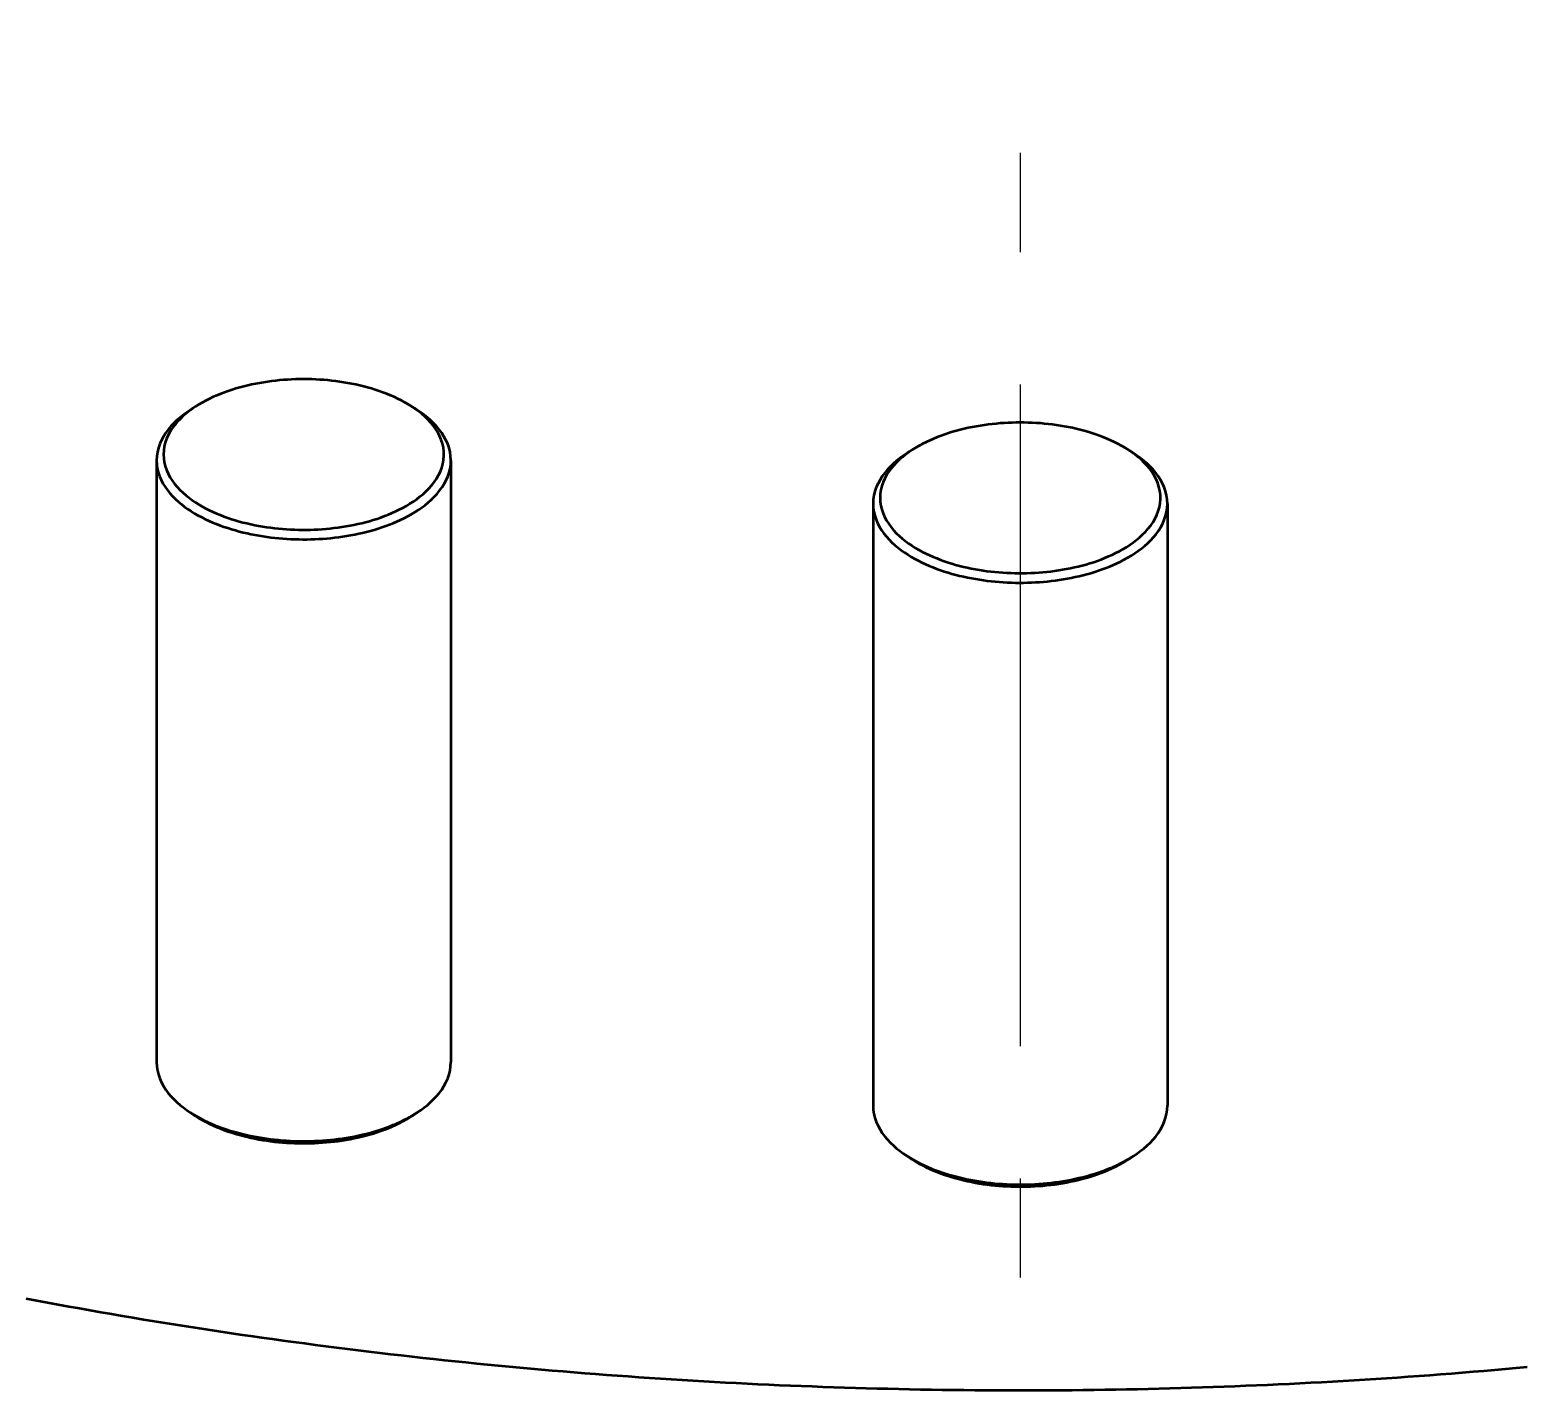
# Model space of a CAD drawing. Header units: millimetres. Extents: x 0 to 841, y 0 to 594.
# Drawn here: x 305.56 to 350.7, y 330.55 to 371.79 of the extents above; entities that cross this region are included whole.
import ezdxf

# ---------------------------------------------------------------- set-up
doc = ezdxf.new("R2010")
doc.units = ezdxf.units.MM
doc.linetypes.add('EJE', pattern=[31, 20, -4, 3, -4])
doc.layers.add('EJE', color=7, linetype='EJE', lineweight=25)
doc.layers.add('VIS', color=7, linetype='CONTINUOUS', lineweight=50)

msp = doc.modelspace()

# ---------------------------------------------------------------- linework, layer by layer
at = {"layer": 'EJE'}
msp.add_line((335.5, 454.073), (335.5, 184.27), dxfattribs=at)
at = {"layer": 'VIS'}
for points in [[(317.107, 360.405), (317.003, 360.47), (316.898, 360.531), (316.791, 360.589), (316.682, 360.644), (316.571, 360.696), (316.459, 360.745), (316.346, 360.791), (316.232, 360.834), (316.117, 360.875), (316.001, 360.914), (315.885, 360.949), (315.767, 360.983), (315.649, 361.014), (315.531, 361.043), (315.412, 361.07), (315.292, 361.094), (315.172, 361.117), (315.052, 361.137), (314.931, 361.156), (314.81, 361.172), (314.689, 361.186), (314.568, 361.199), (314.446, 361.209), (314.324, 361.218), (314.203, 361.224), (314.081, 361.229), (313.959, 361.232), (313.837, 361.233), (313.715, 361.232), (313.593, 361.229), (313.471, 361.224), (313.349, 361.218), (313.227, 361.209), (313.105, 361.199), (312.984, 361.186), (312.863, 361.172), (312.742, 361.156), (312.621, 361.137), (312.501, 361.117), (312.381, 361.094), (312.261, 361.07), (312.142, 361.043), (312.024, 361.014), (311.906, 360.983), (311.788, 360.949), (311.672, 360.914), (311.556, 360.875), (311.441, 360.834), (311.327, 360.791), (311.214, 360.745), (311.102, 360.696), (310.992, 360.644), (310.883, 360.589), (310.775, 360.531), (310.67, 360.47), (310.566, 360.405)], [(310.405, 360.3), (310.3, 360.229), (310.197, 360.154), (310.098, 360.074), (310.002, 359.991), (309.91, 359.903), (309.823, 359.81), (309.741, 359.713), (309.665, 359.611), (309.597, 359.504), (309.536, 359.392), (309.485, 359.276), (309.443, 359.156), (309.413, 359.032), (309.394, 358.907), (309.388, 358.78)], [(310.566, 360.405), (310.466, 360.337), (310.369, 360.266), (310.274, 360.191), (310.183, 360.111), (310.096, 360.028), (310.013, 359.94), (309.935, 359.847), (309.863, 359.75), (309.798, 359.649), (309.74, 359.542), (309.691, 359.432), (309.651, 359.318), (309.621, 359.201), (309.603, 359.081), (309.597, 358.961), (309.603, 358.84), (309.62, 358.721), (309.648, 358.603), (309.687, 358.489), (309.736, 358.378), (309.793, 358.272), (309.858, 358.17), (309.93, 358.072), (310.007, 357.98), (310.09, 357.891), (310.177, 357.808), (310.268, 357.728), (310.362, 357.652), (310.459, 357.581), (310.559, 357.513), (310.661, 357.448), (310.766, 357.387), (310.872, 357.329), (310.98, 357.275), (311.089, 357.223), (311.199, 357.174), (311.311, 357.128), (311.424, 357.085), (311.538, 357.044), (311.652, 357.006), (311.768, 356.97), (311.884, 356.936), (312, 356.905), (312.118, 356.876), (312.236, 356.849), (312.354, 356.824), (312.473, 356.801), (312.592, 356.781), (312.711, 356.762), (312.831, 356.745), (312.951, 356.73), (313.071, 356.718), (313.191, 356.707), (313.312, 356.698), (313.432, 356.691), (313.553, 356.685), (313.674, 356.682), (313.795, 356.68), (313.916, 356.681), (314.037, 356.683), (314.157, 356.687), (314.278, 356.693), (314.399, 356.7), (314.519, 356.71), (314.639, 356.721), (314.76, 356.735), (314.879, 356.75), (314.999, 356.767), (315.118, 356.787), (315.237, 356.808), (315.356, 356.831), (315.474, 356.857), (315.592, 356.884), (315.709, 356.914), (315.825, 356.946), (315.941, 356.981), (316.056, 357.017), (316.171, 357.056), (316.284, 357.098), (316.397, 357.142), (316.508, 357.189), (316.618, 357.239), (316.727, 357.291), (316.834, 357.347)], [(310.566, 360.405), (310.405, 360.3)], [(310.488, 360.353), (310.474, 360.344), (310.46, 360.335), (310.446, 360.327), (310.432, 360.318), (310.419, 360.309), (310.405, 360.3)], [(316.834, 357.347), (316.942, 357.407), (317.048, 357.471), (317.152, 357.538), (317.253, 357.609), (317.351, 357.683), (317.446, 357.762), (317.537, 357.846), (317.624, 357.933), (317.706, 358.026), (317.782, 358.123), (317.851, 358.225), (317.913, 358.332), (317.967, 358.443), (318.011, 358.558), (318.044, 358.677), (318.066, 358.799), (318.076, 358.922), (318.073, 359.045), (318.058, 359.168), (318.031, 359.288), (317.993, 359.405), (317.945, 359.519), (317.887, 359.628), (317.822, 359.733), (317.749, 359.833), (317.671, 359.928), (317.587, 360.018), (317.498, 360.104), (317.405, 360.186), (317.309, 360.263), (317.209, 360.336), (317.107, 360.405)], [(317.107, 360.405), (317.268, 360.3)], [(317.268, 360.3), (317.255, 360.309), (317.241, 360.318), (317.227, 360.327), (317.213, 360.335), (317.199, 360.344), (317.185, 360.353)], [(318.286, 358.78), (318.279, 358.907), (318.261, 359.032), (318.23, 359.156), (318.189, 359.276), (318.137, 359.392), (318.076, 359.504), (318.008, 359.611), (317.932, 359.713), (317.85, 359.81), (317.763, 359.903), (317.671, 359.991), (317.576, 360.074), (317.476, 360.154), (317.374, 360.229), (317.268, 360.3)], [(338.77, 359.095), (338.667, 359.159), (338.561, 359.221), (338.454, 359.279), (338.345, 359.334), (338.235, 359.385), (338.123, 359.434), (338.01, 359.481), (337.896, 359.524), (337.781, 359.565), (337.665, 359.603), (337.548, 359.639), (337.431, 359.672), (337.313, 359.704), (337.194, 359.733), (337.075, 359.759), (336.956, 359.784), (336.836, 359.806), (336.715, 359.827), (336.595, 359.845), (336.474, 359.861), (336.353, 359.876), (336.231, 359.888), (336.11, 359.899), (335.988, 359.907), (335.866, 359.914), (335.744, 359.918), (335.622, 359.921), (335.5, 359.922), (335.378, 359.921), (335.256, 359.918), (335.134, 359.914), (335.012, 359.907), (334.89, 359.899), (334.769, 359.888), (334.647, 359.876), (334.526, 359.861), (334.405, 359.845), (334.285, 359.827), (334.164, 359.806), (334.044, 359.784), (333.925, 359.759), (333.806, 359.733), (333.687, 359.704), (333.569, 359.672), (333.452, 359.639), (333.335, 359.603), (333.219, 359.565), (333.104, 359.524), (332.99, 359.481), (332.877, 359.434), (332.765, 359.385), (332.655, 359.334), (332.546, 359.279), (332.439, 359.221), (332.333, 359.159), (332.23, 359.095)], [(332.068, 358.989), (331.963, 358.918), (331.86, 358.843), (331.761, 358.764), (331.665, 358.68), (331.573, 358.592), (331.486, 358.5), (331.405, 358.402), (331.329, 358.3), (331.26, 358.193), (331.2, 358.082), (331.148, 357.965), (331.106, 357.845), (331.076, 357.722), (331.057, 357.596), (331.051, 357.469)], [(332.23, 359.095), (332.13, 359.027), (332.032, 358.955), (331.938, 358.88), (331.846, 358.801), (331.759, 358.717), (331.676, 358.629), (331.598, 358.537), (331.526, 358.44), (331.461, 358.338), (331.403, 358.232), (331.354, 358.122), (331.314, 358.008), (331.285, 357.89), (331.267, 357.771), (331.26, 357.65), (331.266, 357.53), (331.283, 357.41), (331.312, 357.293), (331.351, 357.178), (331.399, 357.068), (331.457, 356.961), (331.522, 356.859), (331.593, 356.762), (331.671, 356.669), (331.753, 356.581), (331.84, 356.497), (331.931, 356.417), (332.025, 356.342), (332.123, 356.27), (332.222, 356.202), (332.325, 356.138), (332.429, 356.077), (332.535, 356.019), (332.643, 355.964), (332.752, 355.913), (332.863, 355.864), (332.974, 355.818), (333.087, 355.774), (333.201, 355.733), (333.316, 355.695), (333.431, 355.659), (333.547, 355.626), (333.664, 355.594), (333.781, 355.565), (333.899, 355.538), (334.017, 355.513), (334.136, 355.491), (334.255, 355.47), (334.374, 355.451), (334.494, 355.435), (334.614, 355.42), (334.734, 355.407), (334.855, 355.396), (334.975, 355.387), (335.096, 355.38), (335.217, 355.375), (335.337, 355.371), (335.458, 355.37), (335.579, 355.37), (335.7, 355.372), (335.821, 355.376), (335.941, 355.382), (336.062, 355.39), (336.183, 355.399), (336.303, 355.411), (336.423, 355.424), (336.543, 355.44), (336.662, 355.457), (336.782, 355.476), (336.901, 355.498), (337.019, 355.521), (337.137, 355.546), (337.255, 355.574), (337.372, 355.604), (337.489, 355.636), (337.605, 355.67), (337.72, 355.707), (337.834, 355.746), (337.948, 355.787), (338.06, 355.832), (338.172, 355.879), (338.282, 355.928), (338.391, 355.981), (338.498, 356.036)], [(332.23, 359.095), (332.068, 358.989)], [(332.151, 359.042), (332.137, 359.033), (332.123, 359.025), (332.11, 359.016), (332.096, 359.007), (332.082, 358.998), (332.068, 358.989)], [(338.498, 356.036), (338.606, 356.097), (338.712, 356.16), (338.815, 356.227), (338.916, 356.298), (339.014, 356.373), (339.109, 356.452), (339.201, 356.535), (339.287, 356.623), (339.369, 356.715), (339.445, 356.813), (339.515, 356.915), (339.577, 357.021), (339.63, 357.132), (339.674, 357.248), (339.708, 357.367), (339.729, 357.488), (339.739, 357.611), (339.736, 357.735), (339.721, 357.857), (339.694, 357.978), (339.656, 358.095), (339.608, 358.209), (339.551, 358.318), (339.485, 358.423), (339.413, 358.522), (339.334, 358.618), (339.25, 358.708), (339.161, 358.794), (339.068, 358.875), (338.972, 358.952), (338.873, 359.025), (338.77, 359.095)], [(338.77, 359.095), (338.932, 358.989)], [(338.932, 358.989), (338.918, 358.998), (338.904, 359.007), (338.89, 359.016), (338.877, 359.025), (338.863, 359.033), (338.849, 359.042)], [(339.949, 357.469), (339.943, 357.596), (339.924, 357.722), (339.894, 357.845), (339.852, 357.965), (339.8, 358.082), (339.74, 358.193), (339.671, 358.3), (339.595, 358.402), (339.514, 358.5), (339.427, 358.592), (339.335, 358.68), (339.239, 358.764), (339.14, 358.843), (339.037, 358.918), (338.932, 358.989)], [(309.388, 358.78), (309.393, 358.659), (309.41, 358.538), (309.438, 358.42), (309.476, 358.305), (309.524, 358.193), (309.58, 358.085), (309.643, 357.982), (309.713, 357.883), (309.789, 357.788), (309.871, 357.697), (309.956, 357.611), (310.046, 357.529), (310.139, 357.451), (310.235, 357.377), (310.334, 357.307), (310.436, 357.24), (310.539, 357.176), (310.645, 357.116), (310.752, 357.059), (310.86, 357.004), (310.97, 356.953), (311.082, 356.904), (311.194, 356.858), (311.308, 356.815), (311.422, 356.774), (311.537, 356.735), (311.653, 356.699), (311.77, 356.665), (311.887, 356.633), (312.005, 356.603), (312.123, 356.575), (312.242, 356.55), (312.361, 356.526), (312.48, 356.505), (312.6, 356.485), (312.721, 356.468), (312.841, 356.452), (312.962, 356.438), (313.083, 356.426), (313.204, 356.416), (313.325, 356.407), (313.446, 356.4), (313.567, 356.396), (313.689, 356.393), (313.81, 356.391), (313.932, 356.392), (314.053, 356.394), (314.175, 356.398), (314.296, 356.404), (314.417, 356.412), (314.538, 356.421), (314.659, 356.432), (314.78, 356.446), (314.901, 356.461), (315.021, 356.477), (315.141, 356.496), (315.261, 356.517), (315.38, 356.54), (315.499, 356.564), (315.618, 356.591), (315.736, 356.62), (315.853, 356.651), (315.97, 356.684), (316.086, 356.719), (316.202, 356.757), (316.316, 356.797), (316.43, 356.839), (316.543, 356.884), (316.655, 356.932), (316.765, 356.982), (316.875, 357.035), (316.983, 357.091)], [(309.388, 358.78), (309.388, 340.587)], [(316.983, 357.091), (317.091, 357.151), (317.198, 357.215), (317.303, 357.282), (317.405, 357.353), (317.504, 357.428), (317.601, 357.506), (317.694, 357.589), (317.782, 357.676), (317.867, 357.768), (317.946, 357.864), (318.019, 357.965), (318.085, 358.07), (318.143, 358.18), (318.193, 358.294), (318.232, 358.412), (318.262, 358.533), (318.28, 358.656), (318.286, 358.78)], [(318.286, 358.78), (318.286, 340.587)], [(331.051, 357.469), (331.057, 357.348), (331.074, 357.228), (331.102, 357.11), (331.14, 356.994), (331.187, 356.883), (331.243, 356.775), (331.307, 356.671), (331.377, 356.572), (331.453, 356.477), (331.534, 356.387), (331.62, 356.301), (331.709, 356.219), (331.803, 356.141), (331.899, 356.067), (331.998, 355.996), (332.099, 355.929), (332.203, 355.866), (332.308, 355.805), (332.415, 355.748), (332.524, 355.694), (332.634, 355.642), (332.745, 355.594), (332.858, 355.548), (332.971, 355.504), (333.085, 355.463), (333.201, 355.424), (333.316, 355.388), (333.433, 355.354), (333.55, 355.322), (333.668, 355.293), (333.786, 355.265), (333.905, 355.239), (334.024, 355.216), (334.144, 355.194), (334.264, 355.175), (334.384, 355.157), (334.504, 355.141), (334.625, 355.127), (334.746, 355.115), (334.867, 355.105), (334.988, 355.097), (335.109, 355.09), (335.231, 355.085), (335.352, 355.082), (335.474, 355.081), (335.595, 355.081), (335.717, 355.084), (335.838, 355.088), (335.959, 355.093), (336.081, 355.101), (336.202, 355.111), (336.323, 355.122), (336.444, 355.135), (336.564, 355.15), (336.684, 355.167), (336.804, 355.186), (336.924, 355.206), (337.043, 355.229), (337.162, 355.254), (337.281, 355.28), (337.399, 355.309), (337.516, 355.34), (337.633, 355.373), (337.75, 355.409), (337.865, 355.446), (337.98, 355.486), (338.094, 355.529), (338.206, 355.574), (338.318, 355.621), (338.429, 355.671), (338.538, 355.724), (338.646, 355.78)], [(331.051, 357.469), (331.051, 339.276)], [(338.646, 355.78), (338.755, 355.841), (338.861, 355.905), (338.966, 355.972), (339.068, 356.043), (339.168, 356.117), (339.264, 356.196), (339.357, 356.279), (339.446, 356.366), (339.53, 356.457), (339.609, 356.553), (339.682, 356.654), (339.748, 356.76), (339.806, 356.869), (339.856, 356.983), (339.896, 357.101), (339.925, 357.222), (339.943, 357.345), (339.949, 357.469)], [(339.949, 357.469), (339.949, 339.276)], [(309.388, 340.587), (309.394, 340.46), (309.413, 340.334), (309.443, 340.211), (309.485, 340.091), (309.536, 339.975), (309.597, 339.863), (309.665, 339.756), (309.741, 339.654), (309.823, 339.557), (309.91, 339.464), (310.002, 339.376), (310.098, 339.292), (310.197, 339.213), (310.3, 339.138), (310.405, 339.067)], [(317.268, 339.067), (317.374, 339.138), (317.476, 339.213), (317.576, 339.292), (317.671, 339.376), (317.763, 339.464), (317.85, 339.557), (317.932, 339.654), (318.008, 339.756), (318.076, 339.863), (318.137, 339.975), (318.189, 340.091), (318.23, 340.211), (318.261, 340.334), (318.279, 340.46), (318.286, 340.587)], [(310.405, 339.067), (310.508, 339.002), (310.614, 338.94), (310.721, 338.882), (310.83, 338.826), (310.94, 338.774), (311.052, 338.724), (311.164, 338.677), (311.278, 338.633), (311.393, 338.591), (311.508, 338.551), (311.625, 338.514), (311.742, 338.48), (311.86, 338.447), (311.978, 338.417), (312.097, 338.389), (312.216, 338.362), (312.336, 338.338), (312.456, 338.316), (312.576, 338.296), (312.697, 338.278), (312.818, 338.262), (312.94, 338.247), (313.061, 338.235), (313.183, 338.224), (313.304, 338.215), (313.426, 338.208), (313.548, 338.203), (313.671, 338.2), (313.793, 338.198), (313.915, 338.199), (314.037, 338.201), (314.159, 338.205), (314.281, 338.21), (314.403, 338.218), (314.525, 338.227), (314.646, 338.238), (314.768, 338.251), (314.889, 338.266), (315.01, 338.283), (315.131, 338.302), (315.251, 338.322), (315.371, 338.345), (315.491, 338.37), (315.61, 338.396), (315.729, 338.425), (315.847, 338.456), (315.964, 338.489), (316.081, 338.525), (316.197, 338.562), (316.313, 338.602), (316.427, 338.645), (316.541, 338.69), (316.653, 338.738), (316.764, 338.788), (316.874, 338.842), (316.983, 338.898)], [(310.566, 338.962), (310.405, 339.067)], [(316.983, 338.898), (317.031, 338.924), (317.079, 338.952), (317.127, 338.979), (317.175, 339.008), (317.222, 339.037), (317.268, 339.067)], [(317.107, 338.962), (317.268, 339.067)], [(331.051, 339.276), (331.057, 339.15), (331.076, 339.024), (331.106, 338.9), (331.148, 338.78), (331.2, 338.664), (331.26, 338.552), (331.329, 338.446), (331.405, 338.343), (331.486, 338.246), (331.573, 338.153), (331.665, 338.065), (331.761, 337.982), (331.86, 337.903), (331.963, 337.828), (332.068, 337.756)], [(338.932, 337.756), (339.037, 337.828), (339.14, 337.903), (339.239, 337.982), (339.335, 338.065), (339.427, 338.153), (339.514, 338.246), (339.595, 338.343), (339.671, 338.446), (339.74, 338.552), (339.8, 338.664), (339.852, 338.78), (339.894, 338.9), (339.924, 339.024), (339.943, 339.15), (339.949, 339.276)], [(310.488, 339.014), (310.501, 339.005), (310.514, 338.997), (310.527, 338.988), (310.54, 338.979), (310.553, 338.97), (310.566, 338.962)], [(310.566, 338.962), (310.669, 338.898), (310.773, 338.837), (310.879, 338.779), (310.987, 338.725), (311.096, 338.674), (311.206, 338.625), (311.318, 338.579), (311.431, 338.536), (311.544, 338.495), (311.659, 338.457), (311.774, 338.422), (311.89, 338.388), (312.007, 338.357), (312.124, 338.328), (312.242, 338.301), (312.36, 338.277), (312.478, 338.254), (312.597, 338.233), (312.717, 338.215), (312.836, 338.198), (312.956, 338.184), (313.076, 338.171), (313.196, 338.16), (313.317, 338.151), (313.437, 338.144), (313.558, 338.139), (313.678, 338.136), (313.799, 338.134), (313.92, 338.135), (314.04, 338.137), (314.161, 338.141), (314.282, 338.147), (314.402, 338.154), (314.522, 338.164), (314.643, 338.176), (314.762, 338.189), (314.882, 338.204), (315.002, 338.222), (315.121, 338.241), (315.24, 338.262), (315.358, 338.286), (315.476, 338.311), (315.593, 338.339), (315.71, 338.368), (315.827, 338.4), (315.943, 338.435), (316.058, 338.471), (316.172, 338.51), (316.285, 338.552), (316.397, 338.596), (316.509, 338.643), (316.619, 338.693), (316.727, 338.745), (316.834, 338.801)], [(316.834, 338.801), (316.881, 338.826), (316.927, 338.852), (316.972, 338.878), (317.018, 338.906), (317.062, 338.933), (317.107, 338.962)], [(317.107, 338.962), (317.12, 338.97), (317.133, 338.979), (317.146, 338.988), (317.159, 338.997), (317.172, 339.005), (317.185, 339.014)], [(332.068, 337.756), (332.172, 337.691), (332.277, 337.63), (332.384, 337.571), (332.493, 337.516), (332.603, 337.463), (332.715, 337.414), (332.828, 337.367), (332.942, 337.322), (333.056, 337.28), (333.172, 337.241), (333.288, 337.204), (333.405, 337.169), (333.523, 337.137), (333.641, 337.106), (333.76, 337.078), (333.879, 337.052), (333.999, 337.028), (334.119, 337.006), (334.24, 336.986), (334.361, 336.967), (334.482, 336.951), (334.603, 336.937), (334.724, 336.924), (334.846, 336.914), (334.968, 336.905), (335.09, 336.898), (335.212, 336.893), (335.334, 336.889), (335.456, 336.888), (335.578, 336.888), (335.7, 336.89), (335.822, 336.894), (335.944, 336.9), (336.066, 336.907), (336.188, 336.917), (336.31, 336.928), (336.431, 336.941), (336.552, 336.956), (336.673, 336.972), (336.794, 336.991), (336.914, 337.012), (337.034, 337.034), (337.154, 337.059), (337.273, 337.086), (337.392, 337.115), (337.51, 337.146), (337.628, 337.179), (337.745, 337.214), (337.861, 337.252), (337.976, 337.292), (338.091, 337.334), (338.204, 337.38), (338.316, 337.427), (338.428, 337.478), (338.538, 337.531), (338.646, 337.587)], [(332.23, 337.651), (332.068, 337.756)], [(332.151, 337.704), (332.164, 337.695), (332.177, 337.686), (332.19, 337.677), (332.203, 337.669), (332.217, 337.66), (332.23, 337.651)], [(338.646, 337.587), (338.695, 337.614), (338.743, 337.641), (338.791, 337.669), (338.838, 337.697), (338.885, 337.726), (338.932, 337.756)], [(338.77, 337.651), (338.932, 337.756)], [(338.77, 337.651), (338.783, 337.66), (338.797, 337.669), (338.81, 337.677), (338.823, 337.686), (338.836, 337.695), (338.849, 337.704)], [(332.23, 337.651), (332.332, 337.587), (332.436, 337.526), (332.542, 337.469), (332.65, 337.415), (332.759, 337.363), (332.87, 337.315), (332.982, 337.269), (333.094, 337.226), (333.208, 337.185), (333.322, 337.147), (333.438, 337.111), (333.554, 337.078), (333.67, 337.046), (333.787, 337.018), (333.905, 336.991), (334.023, 336.966), (334.142, 336.944), (334.261, 336.923), (334.38, 336.904), (334.5, 336.888), (334.619, 336.873), (334.739, 336.861), (334.86, 336.85), (334.98, 336.841), (335.101, 336.834), (335.221, 336.829), (335.342, 336.825), (335.462, 336.824), (335.583, 336.824), (335.704, 336.826), (335.824, 336.83), (335.945, 336.836), (336.065, 336.844), (336.186, 336.854), (336.306, 336.865), (336.426, 336.879), (336.546, 336.894), (336.665, 336.911), (336.784, 336.931), (336.903, 336.952), (337.021, 336.975), (337.139, 337.001), (337.257, 337.028), (337.374, 337.058), (337.49, 337.09), (337.606, 337.124), (337.721, 337.161), (337.835, 337.2), (337.948, 337.242), (338.061, 337.286), (338.172, 337.333), (338.282, 337.382), (338.391, 337.435), (338.498, 337.49)], [(338.498, 337.49), (338.544, 337.516), (338.59, 337.541), (338.636, 337.568), (338.681, 337.595), (338.726, 337.623), (338.77, 337.651)], [(305.441, 333.444), (305.763, 333.383), (306.085, 333.323), (306.408, 333.263), (306.73, 333.205), (307.053, 333.146), (307.376, 333.089), (307.699, 333.032), (308.022, 332.976), (308.345, 332.921), (308.668, 332.867), (308.992, 332.813), (309.315, 332.76), (309.639, 332.707), (309.963, 332.655), (310.287, 332.604), (310.611, 332.554), (310.935, 332.504), (311.259, 332.455), (311.583, 332.407), (311.908, 332.359), (312.232, 332.312), (312.557, 332.266), (312.881, 332.22), (313.206, 332.175), (313.531, 332.131), (313.856, 332.088), (314.181, 332.045), (314.506, 332.003), (314.832, 331.961), (315.157, 331.92), (315.482, 331.88), (315.808, 331.84), (316.133, 331.802), (316.459, 331.763), (316.785, 331.726), (317.111, 331.689), (317.436, 331.653), (317.762, 331.617), (318.088, 331.583), (318.415, 331.548), (318.741, 331.515), (319.067, 331.482), (319.393, 331.45), (319.72, 331.418), (320.046, 331.387), (320.373, 331.357), (320.699, 331.328), (321.026, 331.299), (321.352, 331.271), (321.679, 331.243), (322.006, 331.216), (322.333, 331.19), (322.66, 331.164), (322.987, 331.139), (323.314, 331.115), (323.641, 331.091), (323.968, 331.068), (324.295, 331.046), (324.622, 331.024), (324.949, 331.003), (325.276, 330.983), (325.604, 330.963), (325.931, 330.944), (326.258, 330.925), (326.586, 330.907), (326.913, 330.89), (327.241, 330.874), (327.568, 330.858), (327.896, 330.843), (328.223, 330.828), (328.551, 330.814), (328.879, 330.801), (329.206, 330.788), (329.534, 330.776), (329.862, 330.765), (330.189, 330.754), (330.517, 330.744), (330.845, 330.735), (331.173, 330.726), (331.5, 330.718), (331.828, 330.71), (332.156, 330.703), (332.484, 330.697), (332.812, 330.692), (333.14, 330.687), (333.467, 330.682), (333.795, 330.679), (334.123, 330.676), (334.451, 330.673), (334.779, 330.671), (335.107, 330.67), (335.435, 330.67), (335.763, 330.67), (336.091, 330.671), (336.418, 330.672), (336.746, 330.675), (337.074, 330.677), (337.402, 330.681), (337.73, 330.685), (338.058, 330.689), (338.386, 330.695), (338.713, 330.701), (339.041, 330.707), (339.369, 330.715), (339.697, 330.722), (340.025, 330.731), (340.352, 330.74), (340.68, 330.75), (341.008, 330.76), (341.336, 330.772), (341.663, 330.783), (341.991, 330.796), (342.319, 330.809), (342.646, 330.822), (342.974, 330.837), (343.301, 330.852), (343.629, 330.867), (343.956, 330.884), (344.284, 330.901), (344.611, 330.918), (344.939, 330.936), (345.266, 330.955), (345.593, 330.975), (345.92, 330.995), (346.248, 331.016), (346.575, 331.037), (346.902, 331.059), (347.229, 331.082), (347.556, 331.105), (347.883, 331.129), (348.21, 331.154), (348.537, 331.179), (348.864, 331.205), (349.191, 331.232), (349.517, 331.259), (349.844, 331.287), (350.171, 331.316), (350.497, 331.345), (350.824, 331.375)], [(305.441, 333.444), (305.763, 333.383), (306.085, 333.323), (306.408, 333.263), (306.73, 333.205), (307.053, 333.146), (307.376, 333.089), (307.699, 333.032), (308.022, 332.976), (308.345, 332.921), (308.668, 332.867), (308.992, 332.813), (309.315, 332.76), (309.639, 332.707), (309.963, 332.655), (310.287, 332.604), (310.611, 332.554), (310.935, 332.504), (311.259, 332.455), (311.583, 332.407), (311.908, 332.359), (312.232, 332.312), (312.557, 332.266), (312.881, 332.22), (313.206, 332.175), (313.531, 332.131), (313.856, 332.088), (314.181, 332.045), (314.506, 332.003), (314.832, 331.961), (315.157, 331.92), (315.482, 331.88), (315.808, 331.84), (316.133, 331.802), (316.459, 331.763), (316.785, 331.726), (317.111, 331.689), (317.436, 331.653), (317.762, 331.617), (318.088, 331.583), (318.415, 331.548), (318.741, 331.515), (319.067, 331.482), (319.393, 331.45), (319.72, 331.418), (320.046, 331.387), (320.373, 331.357), (320.699, 331.328), (321.026, 331.299), (321.352, 331.271), (321.679, 331.243), (322.006, 331.216), (322.333, 331.19), (322.66, 331.164), (322.987, 331.139), (323.314, 331.115), (323.641, 331.091), (323.968, 331.068), (324.295, 331.046), (324.622, 331.024), (324.949, 331.003), (325.276, 330.983), (325.604, 330.963), (325.931, 330.944), (326.258, 330.925), (326.586, 330.907), (326.913, 330.89), (327.241, 330.874), (327.568, 330.858), (327.896, 330.843), (328.223, 330.828), (328.551, 330.814), (328.879, 330.801), (329.206, 330.788), (329.534, 330.776), (329.862, 330.765), (330.189, 330.754), (330.517, 330.744), (330.845, 330.735), (331.173, 330.726), (331.5, 330.718), (331.828, 330.71), (332.156, 330.703), (332.484, 330.697), (332.812, 330.692), (333.14, 330.687), (333.467, 330.682), (333.795, 330.679), (334.123, 330.676), (334.451, 330.673), (334.779, 330.671), (335.107, 330.67), (335.435, 330.67), (335.763, 330.67), (336.091, 330.671), (336.418, 330.672), (336.746, 330.675), (337.074, 330.677), (337.402, 330.681), (337.73, 330.685), (338.058, 330.689), (338.386, 330.695), (338.713, 330.701), (339.041, 330.707), (339.369, 330.715), (339.697, 330.722), (340.025, 330.731), (340.352, 330.74), (340.68, 330.75), (341.008, 330.76), (341.336, 330.772), (341.663, 330.783), (341.991, 330.796), (342.319, 330.809), (342.646, 330.822), (342.974, 330.837), (343.301, 330.852), (343.629, 330.867), (343.956, 330.884), (344.284, 330.901), (344.611, 330.918), (344.939, 330.936), (345.266, 330.955), (345.593, 330.975), (345.92, 330.995), (346.248, 331.016), (346.575, 331.037), (346.902, 331.059), (347.229, 331.082), (347.556, 331.105), (347.883, 331.129), (348.21, 331.154), (348.537, 331.179), (348.864, 331.205), (349.191, 331.232), (349.517, 331.259), (349.844, 331.287), (350.171, 331.316), (350.497, 331.345), (350.824, 331.375)]]:
    msp.add_lwpolyline(points, dxfattribs=at)

doc.saveas('drawing.dxf')
